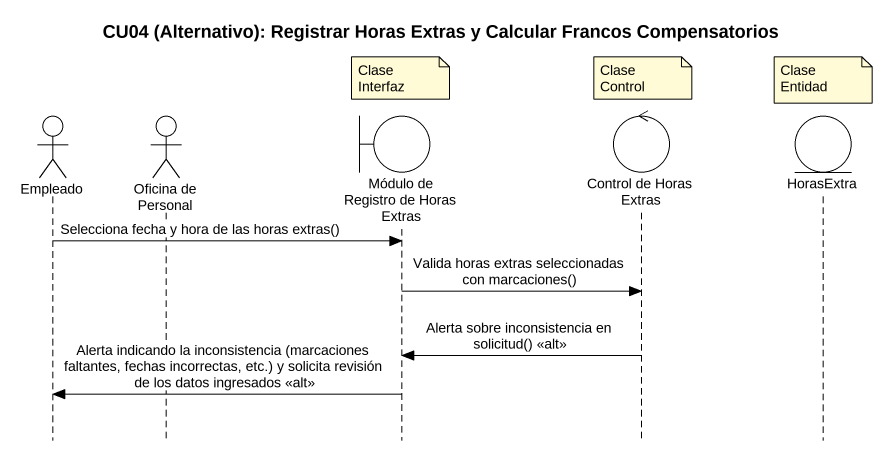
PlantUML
@startuml
title CU04 (Alternativo): Registrar Horas Extras y Calcular Francos Compensatorios
hide footbox
actor Empleado
actor "Oficina de Personal" as Oficina_de_Personal
boundary "Módulo de Registro de Horas Extras" as Módulo_de_Registro_de_Horas
control "Control de Horas Extras" as Control_de_Horas_Extras
entity HorasExtra

note over Módulo_de_Registro_de_Horas : Clase Interfaz
note over Control_de_Horas_Extras : Clase Control
note over HorasExtra : Clase Entidad
Empleado -> Módulo_de_Registro_de_Horas : Selecciona fecha y hora de las horas extras()
Módulo_de_Registro_de_Horas -> Control_de_Horas_Extras : Valida horas extras seleccionadas con marcaciones()
Control_de_Horas_Extras -> Módulo_de_Registro_de_Horas : Alerta sobre inconsistencia en solicitud() <<alt>>
Módulo_de_Registro_de_Horas -> Empleado : Alerta indicando la inconsistencia (marcaciones faltantes, fechas incorrectas, etc.) y solicita revisión de los datos ingresados <<alt>>
@enduml
